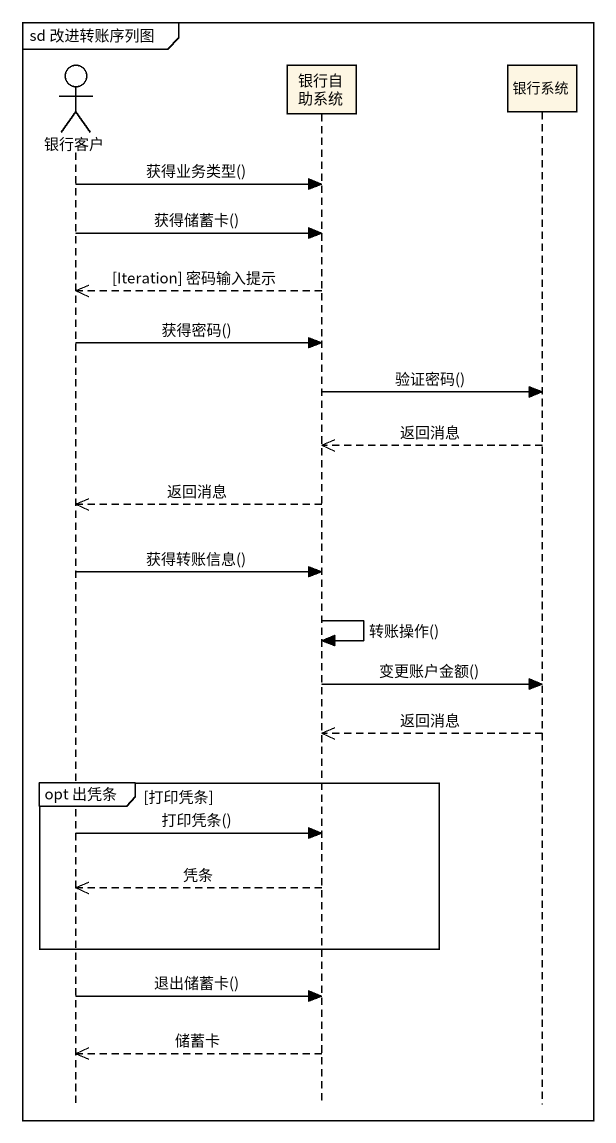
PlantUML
@startuml
mainframe sd 改进转账序列图
hide footbox
actor 银行客户
participant 银行自助系统
participant 银行系统

银行客户 -> 银行自助系统 : 获得业务类型()
银行客户 -> 银行自助系统 : 获得储蓄卡()
银行自助系统 -->> 银行客户 : [Iteration] 密码输入提示
银行客户 -> 银行自助系统 : 获得密码()
银行自助系统 -> 银行系统 : 验证密码()
银行系统 -->> 银行自助系统 : 返回消息
银行自助系统 -->> 银行客户 : 返回消息
银行客户 -> 银行自助系统 : 获得转账信息()
银行自助系统 -> 银行自助系统 : 转账操作()
银行自助系统 -> 银行系统 : 变更账户金额()
银行系统 -->> 银行自助系统 : 返回消息
group opt 出凭条 [打印凭条]
  银行客户 -> 银行自助系统 : 打印凭条()
  银行自助系统 -->> 银行客户 : 凭条
end
银行客户 -> 银行自助系统 : 退出储蓄卡()
银行自助系统 -->> 银行客户 : 储蓄卡
@enduml
